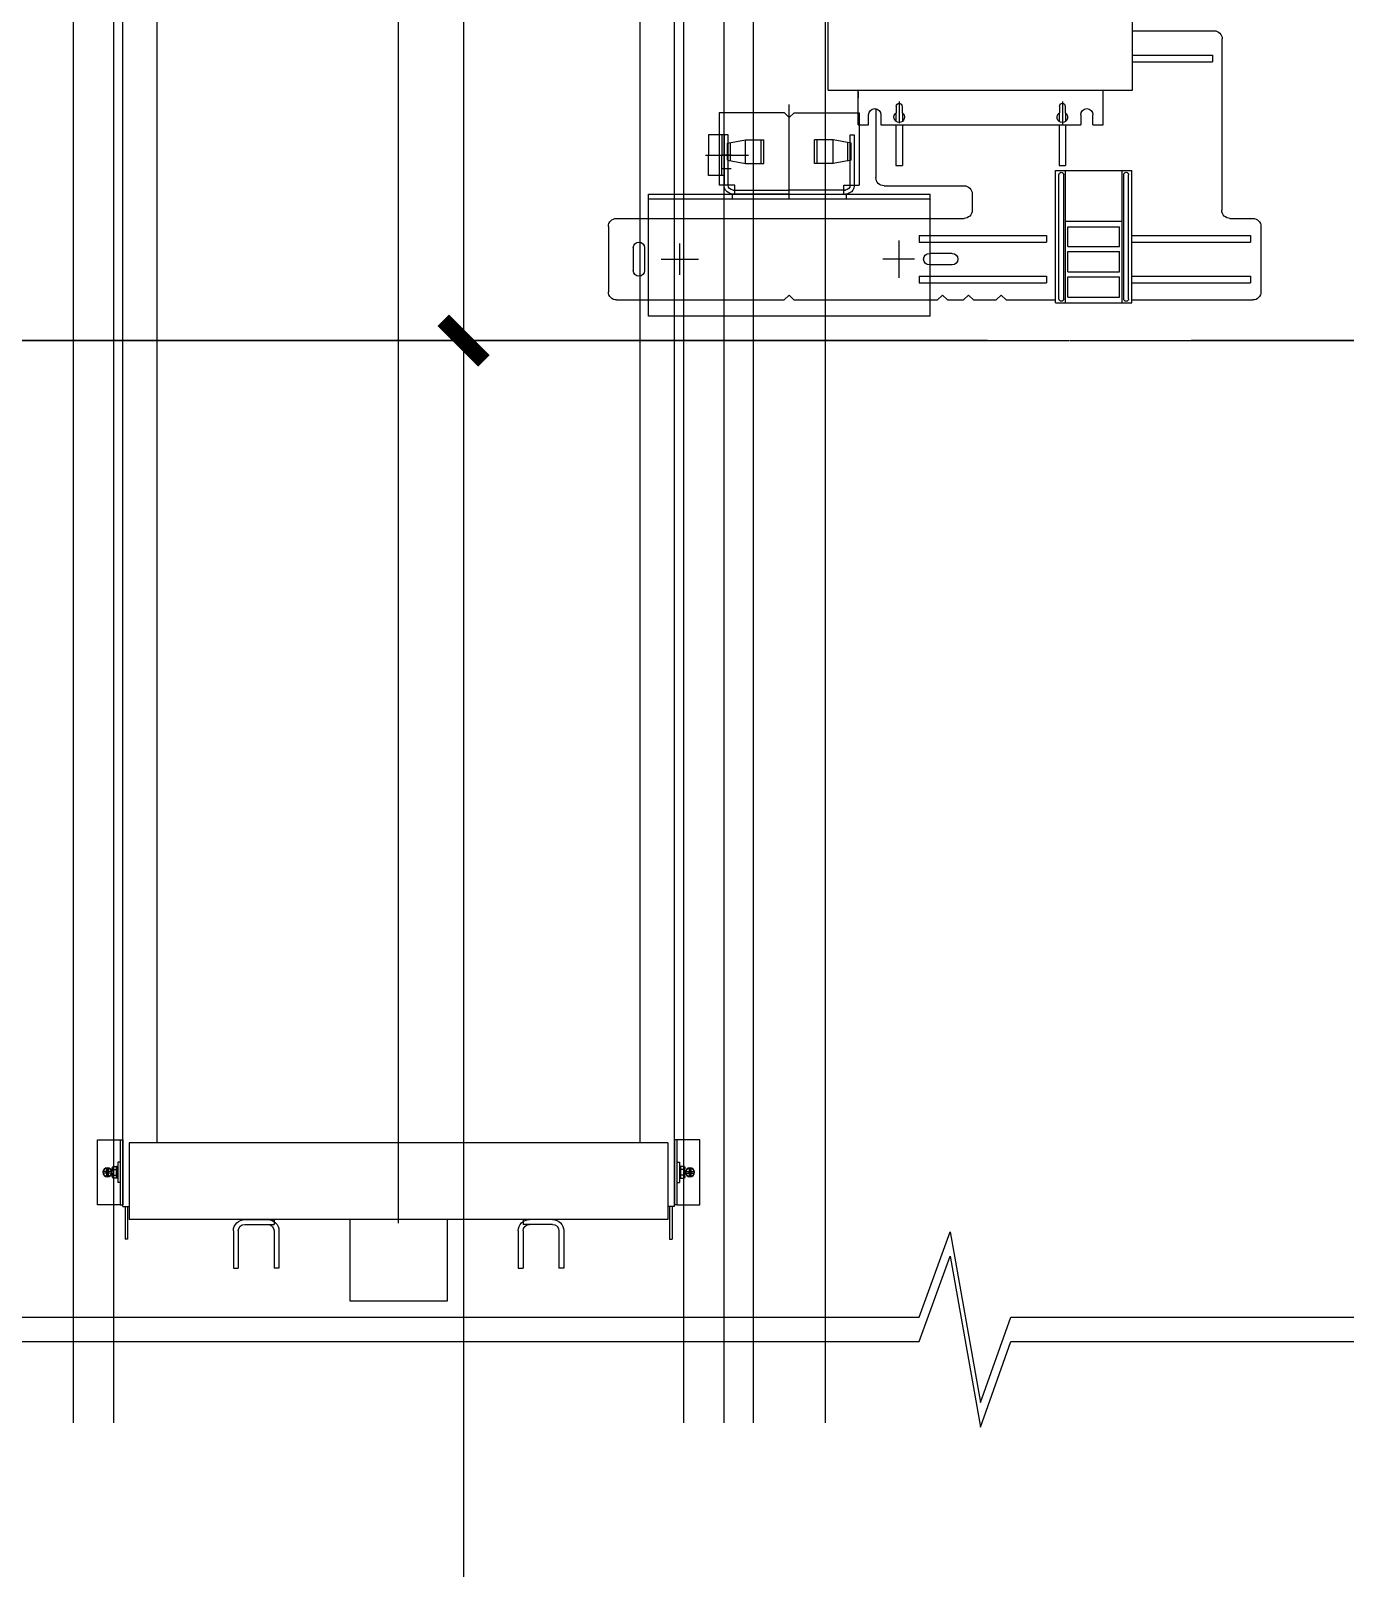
# Model space of a CAD drawing. Extents: x -678900 to 2378000, y 0 to 1840591.
# Drawn here: x -123253 to -121637, y 690882 to 692771 of the extents above; entities that cross this region are included whole.
import ezdxf

# ---------------------------------------------------------------- set-up
doc = ezdxf.new("R2010")
doc.units = 0
doc.header["$LTSCALE"] = 1000
doc.header["$MEASUREMENT"] = 0
doc.header["$PDMODE"] = 1
doc.linetypes.add('CENTER', pattern=[2, 1.25, -0.25, 0.25, -0.25])
doc.linetypes.add('DASH', pattern=[0.35, 0.25, -0.1])
doc.layers.get('0').update_dxf_attribs({"linetype": 'CONTINUOUS'})
doc.layers.get('DEFPOINTS').update_dxf_attribs({"color": 8, "linetype": 'CONTINUOUS'})
for name, color, linetype in [('AD-ARCH-AXIS', 1, 'CENTER'), ('AD-AXIS-AXIS', 1, 'CENTER'), ('AD-DIMS-INSD', 73, 'CONTINUOUS'), ('AD-INDX', 43, 'CONTINUOUS'), ('AE-ELEV-4', 251, 'CONTINUOUS'), ('AE-HDWR-COVR', 8, 'CONTINUOUS'), ('C-XREF-INT', 7, 'CONTINUOUS')]:
    doc.layers.add(name, color=color, linetype=linetype)
doc.styles.add('TH-STYLE3', font='TSSDENG', dxfattribs={"width": 0.7, "bigfont": 'TSSDCHN'})
doc.dimstyles.new('TH-DIM50', dxfattribs={"dimscale": 50, "dimtxt": 2.5, "dimasz": 1, "dimexe": 1, "dimexo": 1, "dimgap": 1.5, "dimtad": 1, "dimdec": 0, "dimdsep": 46, "dimtxsty": 'TH-STYLE3', "dimblk1": 'ARCHTICK', "dimblk2": 'ARCHTICK', "dimsah": 1, "dimcen": -1, "dimclrd": 256, "dimclre": 256, "dimclrt": 256, "dimazin": 0, "dimtfac": 1, "dimtdec": 0, "dimtix": 1, "dimtmove": 2, "dimatfit": 0, "dimldrblk": 'ARCHTICK', "dimfxl": 0, "dimtolj": 1, "dimtzin": 0, "dimlwd": -1, "dimlwe": -1, "dimarcsym": 0})

# ---------------------------------------------------------------- blocks, each defined once
blk = doc.blocks.new('DXMX_View_SectionJoint_DEFAULT_191026113000218197')
at = {"layer": 'AD-ARCH-AXIS', "color": 1, "flags": 128}
blk.add_lwpolyline([(-10649.31637150887, 13634.97516300064), (-6700, 13634.97516300064), (-10649.31637150887, 13634.97516300064), (-6700, 13634.97516300064)], dxfattribs=at)
blk.add_lwpolyline([(-10649.31637150887, 13634.97516300064), (-6700, 13634.97516300064), (-10649.31637150887, 13634.97516300064), (-6700, 13634.97516300064)], dxfattribs=at)
blk.add_lwpolyline([(-10649.31637150887, 13634.97516300064), (-6700, 13634.97516300064), (-10649.31637150887, 13634.97516300064), (-6700, 13634.97516300064)], dxfattribs=at)
blk = doc.blocks.new('_ArchTick')
at = {"color": 0, "linetype": 'ByBlock', "const_width": 0.4}
blk.add_lwpolyline([(-0.5, -0.5), (0.5, 0.5)], dxfattribs=at)
blk = doc.blocks.new('*D488')
at = {"layer": 'AD-DIMS-INSD'}
for p, q in [((4637.676312949654, 15190.00000000012), (4093.992069154133, 15190.00000000012)), ((4143.992069154133, 11710.00000000012), (4143.992069154134, 15190.00000000012)), ((4637.67631294977, 11710.00000000012), (4093.992069154133, 11710.00000000012))]:
    blk.add_line(p, q, dxfattribs=at)
at = {"layer": 'DEFPOINTS', "color": 0}
for p in [(4143.992069154134, 15190.00000000012), (4687.676312949654, 15190.00000000012), (4687.67631294977, 11710.00000000012)]:
    blk.add_point(p, dxfattribs=at)
at = {"layer": 'AD-DIMS-INSD', "xscale": 50, "yscale": 50, "zscale": 50}
for p, rotation in [((4143.992069154134, 15190.00000000012), 90), ((4143.992069154133, 11710.00000000012), 270)]:
    blk.add_blockref('_ArchTick', p, dxfattribs=dict(at, rotation=rotation))
at = {"layer": 'AD-DIMS-INSD', "insert": (4006.492069154017, 13537.16966282239), "char_height": 125, "attachment_point": 5, "rotation": 90, "style": 'TH-STYLE3'}
blk.add_mtext('\\A1;4350', dxfattribs=at)
blk = doc.blocks.new('冲顶')
at = {"layer": 'AE-ELEV-4'}
for p, q in [((1333929.424876617, 853789.8899078673), (1333929.424876617, 857064.8899078673)), ((1333979.424876617, 857064.8899078673), (1333979.424876617, 853789.8899078673)), ((1334329.424876617, 854035.4971373075), (1334329.424876617, 856755.89968012)), ((1333804.924876617, 853789.8899078673), (1333804.924876617, 856099.8899078673)), ((1333893.924876617, 856099.8899078673), (1333893.924876617, 853789.8899078673)), ((1334679.424876617, 853789.8899078673), (1334679.424876617, 856099.8899078673)), ((1334729.424876617, 856099.8899078673), (1334729.424876617, 853789.8899078673)), ((1334126.424876617, 854025.8899078673), (1334126.424876617, 853979.8899078673)), ((1334132.424876617, 854025.8899078673), (1334132.424876617, 853979.8899078673)), ((1334140.424876617, 854039.8899078673), (1334176.424876617, 854039.8899078673)), ((1334140.424876617, 854033.8899078673), (1334176.424876617, 854033.8899078673)), ((1334176.424876617, 854039.8899078673), (1334176.424876617, 854033.8899078673)), ((1334176.424876617, 854039.8899078673), (1334176.424876617, 854033.8899078673)), ((1334176.424876617, 854025.8899078673), (1334176.424876617, 853979.8899078673)), ((1334182.424876617, 854025.8899078673), (1334182.424876617, 853979.8899078673)), ((1334476.424876617, 854025.8899078673), (1334476.424876617, 853979.8899078673)), ((1334518.424876617, 854039.8899078673), (1334482.424876617, 854039.8899078673)), ((1334482.424876617, 854039.8899078673), (1334482.424876617, 854033.8899078673)), ((1334482.424876617, 854039.8899078673), (1334482.424876617, 854033.8899078673)), ((1334518.424876617, 854033.8899078673), (1334482.424876617, 854033.8899078673)), ((1334482.424876617, 854025.8899078673), (1334482.424876617, 853979.8899078673)), ((1334526.424876617, 854025.8899078673), (1334526.424876617, 853979.8899078673)), ((1334532.424876617, 854025.8899078673), (1334532.424876617, 853979.8899078673)), ((1334126.424876617, 853979.8899078673), (1334132.424876617, 853979.8899078673)), ((1334182.424876617, 853979.8899078673), (1334176.424876617, 853979.8899078673)), ((1334476.424876617, 853979.8899078673), (1334482.424876617, 853979.8899078673)), ((1334532.424876617, 853979.8899078673), (1334526.424876617, 853979.8899078673))]:
    blk.add_line(p, q, dxfattribs=at)
at = {"layer": 'AE-ELEV-4', "linetype": 'Continuous'}
for p, q in [((1333990.424876617, 854055.8899078673), (1333990.424876617, 856588.8899078673)), ((1334668.424876617, 854235.1274831322), (1334668.424876617, 856588.8899078673)), ((1334032.424876617, 854133.8899078673), (1334032.424876617, 856439.8899078673)), ((1334626.424876617, 856439.8899078673), (1334626.424876617, 854237.1753014227)), ((1334626.424876617, 854237.1753014227), (1334626.424876617, 854133.8899078673)), ((1334668.424876617, 854055.8899078673), (1334668.424876617, 854235.1274831322)), ((1333998.424876617, 854133.8899078673), (1333998.424876617, 854039.8899078673)), ((1333998.424876617, 854133.8899078673), (1334660.424876617, 854133.8899078673)), ((1334660.424876617, 854133.8899078673), (1334660.424876617, 854039.8899078673)), ((1333990.424876617, 854055.8899078673), (1333998.424876617, 854055.8899078673)), ((1334668.424876617, 854055.8899078673), (1334660.424876617, 854055.8899078673)), ((1333998.424876617, 854039.8899078673), (1334660.424876617, 854039.8899078673))]:
    blk.add_line(p, q, dxfattribs=at)
at = {"layer": 'AE-ELEV-4', "ltscale": 0.25}
for p, q in [((1333427.594333971, 855427.6009123636), (1333427.594333971, 856528.5090736347)), ((1333801.594333971, 855427.6009124342), (1333801.594333971, 856528.5090736343)), ((1333427.594333971, 855500.5804372315), (1333327.34964661, 855500.5804372289)), ((1333317.82621961, 855490.5557772288), (1333317.82621961, 855280.037917229)), ((1333329.35457861, 855470.5064572288), (1333329.35457861, 855462.486729229)), ((1333427.594333971, 855470.5064572311), (1333329.35457861, 855470.5064572288)), ((1333427.594333971, 855462.4867292313), (1333329.35457861, 855462.486729229)), ((1333801.594333971, 855427.6009124342), (1333427.594333971, 855427.6009123636)), ((1333463.685022608, 855384.7956141714), (1333463.685022609, 855427.600912368)), ((1333463.685022609, 855418.2657055893), (1333463.685022609, 855425.4697202604)), ((1333764.603338574, 855384.7956142403), (1333764.603338571, 855427.6009124272)), ((1333764.603338571, 855425.4697202629), (1333764.603338571, 855418.2657055921)), ((1333510.299691608, 855407.9279994374), (1333510.299691608, 855399.8854408507)), ((1333513.808322608, 855413.8451770517), (1333513.808322608, 855384.7091561729)), ((1333517.316953607, 855407.9279994374), (1333517.316953607, 855399.8854408507)), ((1333710.79289161, 855407.9279994831), (1333710.79289161, 855399.8854408964)), ((1333714.30152261, 855413.8451770974), (1333714.30152261, 855387.195271853)), ((1333717.81015361, 855407.9279994831), (1333717.81015361, 855399.8854408964)), ((1333742.87180361, 855404.6930297896), (1333742.87180361, 855320.136557229)), ((1333849.42487661, 855294.4099078736), (1333849.42487661, 855409.8899078736)), ((1333476.21584761, 855384.7956141745), (1333463.685022609, 855384.7956141714)), ((1333476.21584761, 855384.7956141803), (1333476.21584761, 855397.3264391805)), ((1333491.25283761, 855397.3264391801), (1333491.25283761, 855384.7956141798)), ((1333736.857007609, 855384.7956142338), (1333491.25283761, 855384.795614178)), ((1333509.79845861, 855399.5308183125), (1333509.79845861, 855389.258598562)), ((1333509.79845861, 855384.7956141821), (1333509.79845861, 855335.1735472289)), ((1333517.81818661, 855399.5308183086), (1333517.81818661, 855389.2585985662)), ((1333517.81818661, 855384.795614184), (1333517.81818661, 855335.1735472289)), ((1333710.29165861, 855399.5308183563), (1333710.29165861, 855389.25859861)), ((1333710.29165861, 855384.7956142278), (1333710.29165861, 855335.1735472289)), ((1333718.31138661, 855399.5308183563), (1333718.31138661, 855389.25859861)), ((1333718.31138661, 855384.7956142296), (1333718.31138661, 855335.1735472289)), ((1333736.857007609, 855397.3264392359), (1333736.857007609, 855384.7956142362)), ((1333751.89399761, 855384.7956142362), (1333751.893997609, 855397.3264392359)), ((1333764.603338574, 855384.7956142403), (1333751.89399761, 855384.7956142375)), ((1333843.424876609, 855399.8899078736), (1333763.42987661, 855399.8899078738)), ((1333763.42987661, 855399.8899078738), (1333763.42987661, 855310.8899078731)), ((1333849.424876609, 855393.8899078736), (1333843.424876609, 855399.8899078736)), ((1333849.42487661, 855393.8899078736), (1333855.42487661, 855399.8899078736)), ((1333849.424876609, 855299.8899078734), (1333849.424876609, 855399.8899078736)), ((1333849.424876609, 855299.8899078734), (1333849.424876609, 855399.8899078736)), ((1333855.42487661, 855399.8899078736), (1333935.42987661, 855399.8899078736)), ((1333935.42987661, 855399.8899078736), (1333935.42987661, 855310.8899078731)), ((1333774.42987661, 855372.8899078734), (1333769.42987661, 855372.8899078734)), ((1333769.42987661, 855372.8899078734), (1333769.42987661, 855310.8899078734)), ((1333773.42487661, 855362.3899078736), (1333795.50487661, 855366.3899078736)), ((1333774.42987661, 855310.8899078734), (1333774.42987661, 855372.8899078734)), ((1333795.50487661, 855337.3899078736), (1333795.50487661, 855366.3899078736)), ((1333795.50487661, 855366.3899078736), (1333818.42487661, 855366.3899078736)), ((1333814.89487661, 855337.3899078736), (1333814.89487661, 855366.3899078736)), ((1333818.42487661, 855337.3899078736), (1333818.42487661, 855366.3899078736)), ((1333880.424876609, 855337.3899078736), (1333880.424876609, 855366.3899078736)), ((1333903.344876609, 855366.3899078736), (1333880.424876609, 855366.3899078736)), ((1333883.95487661, 855337.3899078736), (1333883.95487661, 855366.3899078736)), ((1333925.424876609, 855362.3899078736), (1333903.344876609, 855366.3899078736)), ((1333903.344876609, 855337.3899078736), (1333903.344876609, 855366.3899078736)), ((1333924.42987661, 855372.8899078734), (1333929.42987661, 855372.8899078734)), ((1333924.42987661, 855310.8899078734), (1333924.42987661, 855372.8899078734)), ((1333929.42987661, 855372.8899078734), (1333935.42987661, 855372.8899078734)), ((1333929.42987661, 855372.8899078734), (1333929.42987661, 855347.8899078734)), ((1333929.42987661, 855372.8899078734), (1333929.42987661, 855310.8899078734)), ((1333932.42987661, 855372.8899078734), (1333932.42987661, 855347.8899078734)), ((1333935.42987661, 855372.8899078734), (1333948.42987661, 855372.8899078734)), ((1333948.42987661, 855372.8899078734), (1333948.42987661, 855347.8899078734)), ((1333773.42487661, 855341.3899078736), (1333773.42487661, 855362.3899078736)), ((1333777.42487661, 855340.3998416484), (1333777.42487661, 855363.3799740988)), ((1333943.92987661, 855347.8899078734), (1333899.42987661, 855347.8899078734)), ((1333952.36987661, 855347.8899078734), (1333918.899876609, 855347.8899078734)), ((1333920.839876609, 855347.8899078734), (1333932.629876609, 855347.8899078734)), ((1333921.424876609, 855340.3998416484), (1333921.424876609, 855363.3799740988)), ((1333924.42987661, 855353.8899078734), (1333924.42987661, 855353.8899078734)), ((1333925.424876609, 855341.3899078736), (1333925.424876609, 855362.3899078736)), ((1333932.42987661, 855322.8899078734), (1333932.42987661, 855347.8899078734)), ((1333948.42987661, 855322.8899078734), (1333948.42987661, 855347.8899078734)), ((1333428.348096111, 855166.2580262289), (1333428.348096111, 855328.6575182286)), ((1333522.078667111, 855328.6575182286), (1333428.348096111, 855328.6575182286)), ((1333440.377688111, 855166.2580262289), (1333440.377688111, 855328.6575182286)), ((1333517.81818661, 855335.1735472289), (1333509.79845861, 855335.1735472289)), ((1333510.049075111, 855166.2580262289), (1333510.049075111, 855328.6575182286)), ((1333522.078667111, 855166.2580262289), (1333522.078667111, 855328.6575182286)), ((1333718.31138661, 855335.1735472289), (1333710.29165861, 855335.1735472289)), ((1333773.42487661, 855341.3899078736), (1333795.50487661, 855337.3899078736)), ((1333795.50487661, 855337.3899078736), (1333818.42487661, 855337.3899078736)), ((1333903.344876609, 855337.3899078736), (1333880.424876609, 855337.3899078736)), ((1333925.424876609, 855341.3899078736), (1333903.344876609, 855337.3899078736)), ((1333920.839876609, 855330.8899078734), (1333932.629876609, 855330.8899078734)), ((1333924.42987661, 855341.8899078734), (1333924.42987661, 855341.8899078734)), ((1333432.357960111, 855171.2703562287), (1333432.357960111, 855323.6451882288)), ((1333438.372756111, 855171.2703562287), (1333438.372756111, 855323.6451882288)), ((1333512.054007112, 855171.2703562287), (1333512.054007112, 855323.6451882288)), ((1333518.068803112, 855171.2703562287), (1333518.068803112, 855323.6451882288)), ((1333732.84714361, 855310.1118972289), (1333634.60547561, 855310.1118972289)), ((1333782.41987661, 855310.8899078731), (1333763.42987661, 855310.8899078731)), ((1333782.419876609, 855299.8899078734), (1333782.41987661, 855310.8899078731)), ((1333916.42987661, 855299.8899078734), (1333916.429876609, 855310.8899078731)), ((1333916.429876609, 855310.8899078731), (1333935.42987661, 855310.8899078731)), ((1333929.42987661, 855322.8899078734), (1333935.42987661, 855322.8899078734)), ((1333935.42987661, 855322.8899078734), (1333948.42987661, 855322.8899078734)), ((1333624.58081561, 855300.0872372288), (1333624.58081561, 855280.037917229)), ((1333675.20534861, 855293.0699752286), (1333675.20534861, 855293.0699752286)), ((1333675.20534861, 855293.0699752286), (1333675.20534861, 855293.0699752286)), ((1333676.42487661, 855149.8899078738), (1333676.42487661, 855299.8899078738)), ((1334022.424876609, 855299.8899078734), (1333676.424876609, 855299.8899078736)), ((1334022.42487661, 855293.8899078734), (1333676.46487661, 855293.8899078736)), ((1333779.42487661, 855299.8899078736), (1333779.42487661, 855293.8899078736)), ((1333780.419876609, 855304.8899078734), (1333849.424876609, 855304.8899078734)), ((1333782.419876609, 855304.8899078736), (1333780.42987661, 855304.8899078736)), ((1333849.424876609, 855299.8899078734), (1333780.42987661, 855299.8899078734)), ((1333782.419876609, 855299.8899078734), (1333782.419876609, 855304.8899078736)), ((1333916.429876609, 855304.8899078734), (1333849.424876609, 855304.8899078734)), ((1333849.424876609, 855299.8899078734), (1333918.42987661, 855299.8899078734)), ((1333918.42987661, 855304.8899078734), (1333916.429876609, 855304.8899078734)), ((1333919.42487661, 855299.8899078736), (1333919.42487661, 855293.8899078736)), ((1334022.42487661, 855149.8899078738), (1334022.42487661, 855299.8899078738)), ((1333307.80155961, 855270.0132572289), (1333279.732511611, 855270.0132572289)), ((1334061.65599161, 855270.0132572289), (1333634.60547561, 855270.0132572289)), ((1333676.42487661, 855287.8899078738), (1333676.42487661, 855287.8899078738)), ((1333676.42487661, 855287.8899078738), (1333676.42487661, 855287.8899078738)), ((1334022.42487661, 855287.8899078736), (1334022.42487661, 855287.8899078736)), ((1334022.42487661, 855287.8899078736), (1334022.42487661, 855287.8899078736)), ((1333269.707851612, 855259.9885972288), (1333269.707851612, 855179.7913172288)), ((1333510.049075111, 855266.5046262286), (1333440.377688111, 855266.5046262286)), ((1333443.385086111, 855235.4281802286), (1333443.385086111, 855259.4873642287)), ((1333507.041677111, 855259.4873642287), (1333443.385086111, 855259.4873642287)), ((1333507.041677111, 855235.4281802286), (1333507.041677111, 855259.4873642287)), ((1334071.68065161, 855259.9885972288), (1334071.68065161, 855179.7913172288)), ((1333282.739909611, 855248.961471229), (1333282.739909611, 855240.9417432287)), ((1333428.348096111, 855248.961471229), (1333282.739909611, 855248.961471229)), ((1333428.348096111, 855240.9417432287), (1333282.739909611, 855240.9417432287)), ((1333507.041677111, 855235.4281802286), (1333443.385086111, 855235.4281802286)), ((1333533.356409611, 855248.961471229), (1333533.356409611, 855240.9417432287)), ((1333689.741105611, 855248.961471229), (1333533.356409611, 855248.961471229)), ((1333689.741105611, 855240.9417432287), (1333533.356409611, 855240.9417432287)), ((1333689.741105611, 855248.961471229), (1333689.741105611, 855240.9417432287)), ((1333714.88487661, 855242.8899078736), (1333714.88487661, 855196.8899078736)), ((1333983.96487661, 855200.4909394736), (1333983.96487661, 855239.2888762738)), ((1334027.07091461, 855233.924481229), (1334027.07091461, 855205.855433229)), ((1334041.105438611, 855233.924481229), (1334041.105438611, 855205.855433229)), ((1333443.385086111, 855204.3517342288), (1333443.385086111, 855229.4133842286)), ((1333507.041677111, 855229.4133842286), (1333443.385086111, 855229.4133842286)), ((1333507.041677111, 855204.3517342288), (1333507.041677111, 855229.4133842286)), ((1333649.141232611, 855226.9072192289), (1333677.210280611, 855226.9072192289)), ((1333695.48590821, 855219.8899078736), (1333734.28384501, 855219.8899078736)), ((1334006.96487661, 855219.8899078736), (1333960.96487661, 855219.8899078736)), ((1333282.739909611, 855198.8381712289), (1333282.739909611, 855190.8184432288)), ((1333428.348096111, 855198.8381712289), (1333282.739909611, 855198.8381712289)), ((1333507.041677111, 855204.3517342288), (1333443.385086111, 855204.3517342288)), ((1333443.385086111, 855173.2752882288), (1333443.385086111, 855198.3369382286)), ((1333507.041677111, 855198.3369382286), (1333443.385086111, 855198.3369382286)), ((1333507.041677111, 855173.2752882288), (1333507.041677111, 855198.3369382286)), ((1333533.356409611, 855198.8381712289), (1333533.356409611, 855190.8184432288)), ((1333689.741105611, 855198.8381712289), (1333533.356409611, 855198.8381712289)), ((1333649.141232611, 855212.8726952289), (1333677.210280611, 855212.8726952289)), ((1333689.741105611, 855198.8381712289), (1333689.741105611, 855190.8184432288)), ((1333428.348096111, 855190.8184432288), (1333282.739909611, 855190.8184432288)), ((1333689.741105611, 855190.8184432288), (1333533.356409611, 855190.8184432288)), ((1333582.938377971, 855169.7666572292), (1333588.953173971, 855175.7814532291)), ((1333594.967969971, 855169.7666572292), (1333588.953173971, 855175.7814532291)), ((1333623.037017971, 855169.7666572292), (1333629.051813971, 855175.7814532291)), ((1333635.066609971, 855169.7666572292), (1333629.051813971, 855175.7814532291)), ((1333655.115929971, 855169.7666572287), (1333661.130725971, 855175.7814532287)), ((1333667.145521971, 855169.7666572287), (1333661.130725971, 855175.7814532287)), ((1333843.579537971, 855169.7666572287), (1333849.594333971, 855175.7814532287)), ((1333855.609129971, 855169.7666572287), (1333849.594333971, 855175.7814532287)), ((1333428.348096111, 855169.7666572287), (1333279.732511611, 855169.7666572287)), ((1333522.078667111, 855166.2580262289), (1333428.348096111, 855166.2580262289)), ((1333507.041677111, 855173.2752882288), (1333443.385086111, 855173.2752882288)), ((1333582.938377971, 855169.7666572287), (1333522.078667111, 855169.7666572287)), ((1333623.037017971, 855169.7666572287), (1333594.967969971, 855169.7666572287)), ((1333655.115929971, 855169.7666572287), (1333635.066609971, 855169.7666572287)), ((1333843.579537971, 855169.7666572287), (1333667.145521971, 855169.7666572287)), ((1334061.65599161, 855169.7666572287), (1333855.609129971, 855169.7666572287)), ((1333676.42487661, 855149.8899078738), (1334022.42487661, 855149.8899078738)), ((1333987.424876617, 854137.8899078673), (1333990.424876617, 854137.8899078673)), ((1333990.424876617, 854137.8899078673), (1333990.424876617, 854057.8899078673)), ((1334671.424876617, 854137.8899078673), (1334668.424876617, 854137.8899078673)), ((1334668.424876617, 854137.8899078673), (1334668.424876617, 854057.8899078673)), ((1333970.424876617, 854098.8899078673), (1333966.525897132, 854098.8899078673)), ((1333970.424876617, 854102.788887353), (1333970.424876617, 854092.9909283818)), ((1333970.674876617, 854103.3385315469), (1333970.674876617, 854092.441284188)), ((1333972.174876617, 854103.3385315469), (1333972.174876617, 854092.441284188)), ((1333972.424876617, 854102.788887353), (1333972.424876617, 854092.9909283818)), ((1333976.323856103, 854098.8899078673), (1333972.424876617, 854098.8899078673)), ((1333977.524876617, 854092.4974078675), (1333977.524876617, 854103.2824078674)), ((1333978.160876617, 854105.0799078672), (1333982.824876617, 854105.0799078672)), ((1333978.160876617, 854101.4849078675), (1333982.824876617, 854101.4849078675)), ((1333982.824876617, 854105.2899078674), (1333984.424876617, 854105.2899078674)), ((1333982.824876617, 854090.4899078674), (1333982.824876617, 854105.2899078674)), ((1333982.824876617, 854105.0799078672), (1333982.824876617, 854090.6999078674)), ((1333987.424876617, 854110.3899078673), (1333984.424876617, 854110.3899078673)), ((1333984.424876617, 854110.3899078673), (1333984.424876617, 854085.3899078673)), ((1333984.424876617, 854105.2899078674), (1333984.424876617, 854090.4899078674)), ((1334671.424876617, 854110.3899078673), (1334674.424876617, 854110.3899078673)), ((1334674.424876617, 854110.3899078673), (1334674.424876617, 854085.3899078673)), ((1334676.024876617, 854105.2899078674), (1334674.424876617, 854105.2899078674)), ((1334674.424876617, 854105.2899078674), (1334674.424876617, 854090.4899078674)), ((1334676.024876617, 854090.4899078674), (1334676.024876617, 854105.2899078674)), ((1334680.688876617, 854105.0799078672), (1334676.024876617, 854105.0799078672)), ((1334676.024876617, 854105.0799078672), (1334676.024876617, 854090.6999078674)), ((1334680.688876617, 854101.4849078675), (1334676.024876617, 854101.4849078675)), ((1334681.324876617, 854092.4974078675), (1334681.324876617, 854103.2824078674)), ((1334682.525897132, 854098.8899078673), (1334686.424876617, 854098.8899078673)), ((1334686.424876617, 854102.788887353), (1334686.424876617, 854092.9909283818)), ((1334686.674876617, 854103.3385315469), (1334686.674876617, 854092.441284188)), ((1334688.174876617, 854103.3385315469), (1334688.174876617, 854092.441284188)), ((1334688.424876617, 854102.788887353), (1334688.424876617, 854092.9909283818)), ((1334688.424876617, 854098.8899078673), (1334692.323856103, 854098.8899078673)), ((1333970.424876617, 854096.8899078673), (1333966.525897132, 854096.8899078673)), ((1333976.323856103, 854096.8899078673), (1333972.424876617, 854096.8899078673)), ((1333978.160876617, 854094.2949078676), (1333982.824876617, 854094.2949078676)), ((1333982.824876617, 854090.6999078674), (1333978.160876617, 854090.6999078674)), ((1333984.424876617, 854090.4899078674), (1333982.824876617, 854090.4899078674)), ((1333987.424876617, 854085.3899078673), (1333984.424876617, 854085.3899078673)), ((1334671.424876617, 854085.3899078673), (1334674.424876617, 854085.3899078673)), ((1334674.424876617, 854090.4899078674), (1334676.024876617, 854090.4899078674)), ((1334680.688876617, 854094.2949078676), (1334676.024876617, 854094.2949078676)), ((1334676.024876617, 854090.6999078674), (1334680.688876617, 854090.6999078674)), ((1334682.525897132, 854096.8899078673), (1334686.424876617, 854096.8899078673)), ((1334688.424876617, 854096.8899078673), (1334692.323856103, 854096.8899078673)), ((1333987.424876617, 854057.8899078673), (1333990.424876617, 854057.8899078673)), ((1333993.424876617, 854055.8899078673), (1333993.424876617, 854015.8888320016)), ((1333996.424876617, 854055.8899078673), (1333996.424876617, 854015.8888320016)), ((1334662.424876617, 854055.8899078673), (1334662.424876617, 854015.8888320016)), ((1334665.424876617, 854055.8899078673), (1334665.424876617, 854015.8888320016)), ((1334671.424876617, 854057.8899078673), (1334668.424876617, 854057.8899078673)), ((1333996.424876617, 854015.8888320016), (1333993.424876617, 854015.8888320016)), ((1334662.424876617, 854015.8888320016), (1334665.424876617, 854015.8888320016))]:
    blk.add_line(p, q, dxfattribs=at)
for points in [[(1333959.424876617, 854057.8899078673), (1333959.424876617, 854137.8899078673), (1333987.424876617, 854137.8899078673), (1333987.424876617, 854057.8899078673)], [(1334699.424876617, 854057.8899078673), (1334699.424876617, 854137.8899078673), (1334671.424876617, 854137.8899078673), (1334671.424876617, 854057.8899078673)]]:
    blk.add_lwpolyline(points, close=True, dxfattribs=at)
at = {"layer": 'AE-ELEV-4'}
blk.add_lwpolyline([(1334269.424876617, 854039.8899078673), (1334389.424876617, 854039.8899078673), (1334389.424876617, 853939.8899078673), (1334269.424876617, 853939.8899078673)], close=True, dxfattribs=at)
at = {"layer": 'AE-ELEV-4', "ltscale": 0.25}
for centre in [(1333971.424876617, 854097.8899078673), (1333971.424876617, 854097.8899078673), (1334687.424876617, 854097.8899078673), (1334687.424876617, 854097.8899078673)]:
    blk.add_circle(centre, 5.5, dxfattribs=at)
for centre, radius, start, end in [((1333327.34964661, 855490.5557772288), 10.02466000000277, 90, 180), ((1333483.73434261, 855397.3264391801), 7.518495000000257, 90, 180), ((1333483.73434261, 855397.3264391801), 7.518495000000257, 0, 90), ((1333513.808322608, 855407.9279994374), 3.508631000000605, 0, 180), ((1333714.30152261, 855407.9279994831), 3.508631000000605, 0, 180), ((1333744.375502609, 855397.3264392359), 7.518495000000257, 90, 180), ((1333744.375502609, 855397.3264392359), 7.518495000000257, 0, 90), ((1333513.808322608, 855394.3947084373), 6.516029000000609, 122.5789703950576, 57.42102960494245), ((1333714.30152261, 855394.3947084831), 6.516029000000609, 122.5789703950576, 57.42102960494245), ((1333435.365358111, 855323.6451882288), 3.007398000001558, 0, 180), ((1333515.061405112, 855323.6451882288), 3.007398000001558, 0, 180), ((1333634.60547561, 855300.0872372288), 10.02465999999913, 90, 180), ((1333732.84714361, 855320.136557229), 10.02465999999913, 270, 0), ((1333780.42987661, 855310.8899078734), 11, 180, 213.0557311461607), ((1333780.42987661, 855310.8899078734), 6, 180, 270), ((1333918.42987661, 855310.8899078734), 6, 270, 0), ((1333918.42987661, 855310.8899078734), 11, 326.9442688538393, 0), ((1333780.42987661, 855310.8899078734), 11.00000000000087, 213.0557311461607, 270), ((1333918.42987661, 855310.8899078734), 11.00000000000087, 270, 326.9442688538393), ((1333279.732511611, 855259.9885972288), 10.02465999999913, 90, 180), ((1333307.80155961, 855280.037917229), 10.02465999999913, 270, 0), ((1333634.60547561, 855280.037917229), 10.02466000000095, 180, 270), ((1334061.65599161, 855259.9885972288), 10.02465999999185, 0, 90), ((1334034.08817661, 855233.924481229), 7.01726200000121, 0, 180), ((1333649.141232611, 855219.8899572288), 7.017261999995753, 90, 270), ((1333677.210280611, 855219.8899572288), 7.017261999999391, 270, 90), ((1334034.08817661, 855205.855433229), 7.01726200000121, 180, 0), ((1333279.732511611, 855179.7913172288), 10.02465999999913, 180, 270), ((1334061.65599161, 855179.7913172288), 10.02466000000095, 270, 0), ((1333435.365358111, 855171.2703562287), 3.007398000001558, 180, 0), ((1333515.061405112, 855171.2703562287), 3.007398000001558, 180, 0), ((1333971.424876617, 854097.8899078673), 5, 101.5369590301519, 258.4630409698481), ((1333971.424876617, 854097.8899078673), 4.399999999999238, 99.81424833060251, 103.1365587881877), ((1333971.424876617, 854097.8899078673), 0.9999999999999858, 138.5903778904078, 221.4096221095922), ((1333971.424876617, 854097.8899078673), 4.399999999999238, 76.8634412118123, 80.18575166939749), ((1333971.424876617, 854097.8899078673), 0.9999999999999858, 318.5903778904078, 41.40962210959218), ((1333971.424876617, 854097.8899078673), 5, 281.5369590301519, 78.46304096984807), ((1333980.382975871, 854103.2824078674), 2.858099253144901, 141.0299199749928, 218.9700800250072), ((1333988.00327363, 854097.8899078673), 10.47839701257931, 159.9349476515182, 200.0650523484818), ((1334678.466777364, 854103.2824078674), 2.858099253144901, 321.0299199749928, 38.97008002500718), ((1334670.846479605, 854097.8899078673), 10.47839701257931, 339.9349476515182, 20.0650523484818), ((1334687.424876617, 854097.8899078673), 5, 101.5369590301519, 258.4630409698481), ((1334687.424876617, 854097.8899078673), 4.399999999999238, 99.81424833060251, 103.1365587881877), ((1334687.424876617, 854097.8899078673), 0.9999999999999858, 138.5903778904078, 221.4096221095922), ((1334687.424876617, 854097.8899078673), 4.399999999999238, 76.8634412118123, 80.18575166939749), ((1334687.424876617, 854097.8899078673), 0.9999999999999858, 318.5903778904078, 41.40962210959218), ((1334687.424876617, 854097.8899078673), 5, 281.5369590301519, 78.46304096984807), ((1333971.424876617, 854097.8899078673), 4.399999999999238, 256.8634412118123, 260.1857516693975), ((1333971.424876617, 854097.8899078673), 4.399999999999238, 279.8142483306025, 283.1365587881877), ((1333980.382975871, 854092.4974078675), 2.858099253144901, 141.0299199749928, 218.9700800250072), ((1334678.466777364, 854092.4974078675), 2.858099253144901, 321.0299199749928, 38.97008002500718), ((1334687.424876617, 854097.8899078673), 4.399999999999238, 256.8634412118123, 260.1857516693975), ((1334687.424876617, 854097.8899078673), 4.399999999999238, 279.8142483306025, 283.1365587881877)]:
    blk.add_arc(centre, radius, start, end, dxfattribs=at)
at = {"layer": 'AE-ELEV-4'}
for centre, radius, start, end in [((1334140.424876617, 854025.8899078673), 14, 90, 180), ((1334140.424876617, 854025.8899078673), 8, 90, 180), ((1334168.424876617, 854025.8899078673), 14, 0, 90), ((1334168.424876617, 854025.8899078673), 8, 0, 90), ((1334490.424876617, 854025.8899078673), 14, 90, 180), ((1334490.424876617, 854025.8899078673), 8, 90, 180), ((1334518.424876617, 854025.8899078673), 14, 0, 90), ((1334518.424876617, 854025.8899078673), 8, 0, 90)]:
    blk.add_arc(centre, radius, start, end, dxfattribs=at)
blk = doc.blocks.new('*D498')
at = {"layer": 'AD-DIMS-INSD'}
for p, q in [((4637.676312949799, 11710), (4093.992069154279, 11710)), ((4143.992069154277, 2.329846568654328e-10), (4143.992069154279, 11710)), ((4637.676312950178, 2.328448075011138e-10), (4093.992069154277, 2.329988207126769e-10))]:
    blk.add_line(p, q, dxfattribs=at)
at = {"layer": 'DEFPOINTS', "color": 0}
for p in [(4143.992069154279, 11710), (4687.676312949799, 11710), (4687.676312950178, 2.328306436538696e-10)]:
    blk.add_point(p, dxfattribs=at)
at = {"layer": 'AD-DIMS-INSD', "xscale": 50, "yscale": 50, "zscale": 50}
for p, rotation in [((4143.992069154279, 11710), 90), ((4143.992069154277, 2.329846568654328e-10), 270)]:
    blk.add_blockref('_ArchTick', p, dxfattribs=dict(at, rotation=rotation))
at = {"layer": 'AD-DIMS-INSD', "insert": (4006.492069154134, 6539.881632081582), "char_height": 125, "attachment_point": 5, "rotation": 90, "style": 'TH-STYLE3'}
blk.add_mtext('\\A1;54250', dxfattribs=at)
blk = doc.blocks.new('电梯标高')
at = {"layer": 'AD-AXIS-AXIS'}
blk.add_line((1638.515848008101, 11709.99999999988), (7688.515848008101, 11710.00000000012), dxfattribs=at)
at = {"layer": 'AD-INDX'}
for points in [[(2738.515848008101, 10510.00000000012), (4703.647657782887, 10510.00000000012), (4741.86453238083, 10615.00000000012), (4778.893198329606, 10405.00000000012), (4816.147657782887, 10510.00000000012), (7038.515848008101, 10510.00000000012)], [(2738.515848008101, 10480.00000000012), (4703.647657782887, 10480.00000000012), (4741.86453238083, 10585.00000000012), (4778.893198329606, 10375.00000000012), (4816.147657782887, 10480.00000000012), (7038.515848008101, 10480.00000000012)]]:
    blk.add_lwpolyline(points, dxfattribs=at)
at = {"layer": 'AE-HDWR-COVR', "linetype": 'DASH', "xscale": -1}
blk.add_blockref('冲顶', (1338393.440724625, -843409.8899078672), dxfattribs=at)
at = {"layer": 'AD-DIMS-INSD'}
for base, p1, p2, angle, text, picture, middle in [((4143.992069154134, 15190.00000000012), (4687.67631294977, 11710.00000000012), (4687.676312949654, 15190.00000000012), 90.00000000000192, '4350', '*D488', (4006.492069154017, 13537.16966282239)), ((4143.992069154279, 11710), (4687.676312950178, 2.328306436538696e-10), (4687.676312949799, 11710), 90.00000000000186, '54250', '*D498', (4006.492069154134, 6539.881632081582))]:
    dim = blk.add_linear_dim(base=base, p1=p1, p2=p2, angle=angle, text=text, dimstyle='TH-DIM50', dxfattribs=at)
    dim.commit()
    dim.dimension.update_dxf_attribs({"geometry": picture, "text_midpoint": middle, "dimtype": 129})

msp = doc.modelspace()

# ---------------------------------------------------------------- block references
msp.add_blockref('DXMX_View_SectionJoint_DEFAULT_191026113000218197', (-113326.0561183362, 678755.8085612105))

# ---------------------------------------------------------------- next in the draw order: block references
at = {"layer": 'C-XREF-INT'}
msp.add_blockref('电梯标高', (-126864.5719663443, 680680.783724211), dxfattribs=at)

doc.saveas('drawing.dxf')
